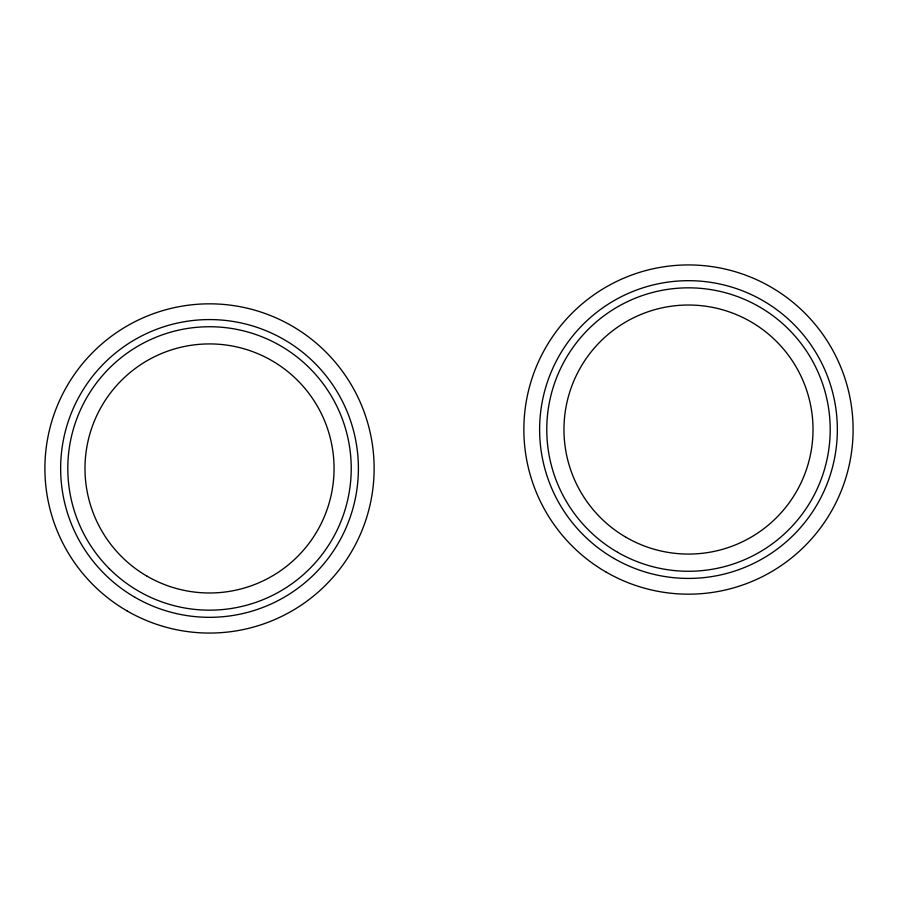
<?xml version="1.0" encoding="UTF-8"?>
<svg xmlns="http://www.w3.org/2000/svg" width="898" height="898" viewBox="0 0 898 898"><rect width="100%" height="100%" fill="white"/><g stroke="black" fill="none" stroke-linecap="round" stroke-linejoin="round"><path stroke-width="1.35" d="M147.25 576.303A124.541 124.541 0 0 0 334.056 468.453A124.541 124.541 0 0 0 147.25 360.603A124.541 124.541 0 0 0 147.25 576.303M135.082 597.372A148.866 148.866 0 0 0 358.392 468.453A148.866 148.866 0 0 0 135.082 339.523A148.866 148.866 0 0 0 135.082 597.372M127.213 611.01A164.615 164.615 0 0 0 374.129 468.453A164.615 164.615 0 0 0 127.213 325.884A164.615 164.615 0 0 0 127.213 611.01M109.309 568.659A141.716 141.716 0 0 0 346.404 505.125A141.716 141.716 0 0 0 172.843 331.564A141.716 141.716 0 0 0 109.309 568.659M617.622 552.281A141.716 141.716 0 0 0 830.201 429.547A141.716 141.716 0 0 0 617.622 306.824A141.716 141.716 0 0 0 617.622 552.281M626.22 537.397A124.541 124.541 0 0 0 813.016 429.547A124.541 124.541 0 0 0 626.22 321.697A124.541 124.541 0 0 0 626.22 537.397M606.172 572.116A164.615 164.615 0 0 0 853.1 429.547A164.615 164.615 0 0 0 606.172 286.99A164.615 164.615 0 0 0 606.172 572.116M614.052 558.477A148.866 148.866 0 0 0 837.351 429.547A148.866 148.866 0 0 0 614.052 300.628A148.866 148.866 0 0 0 614.052 558.477"/></g></svg>
